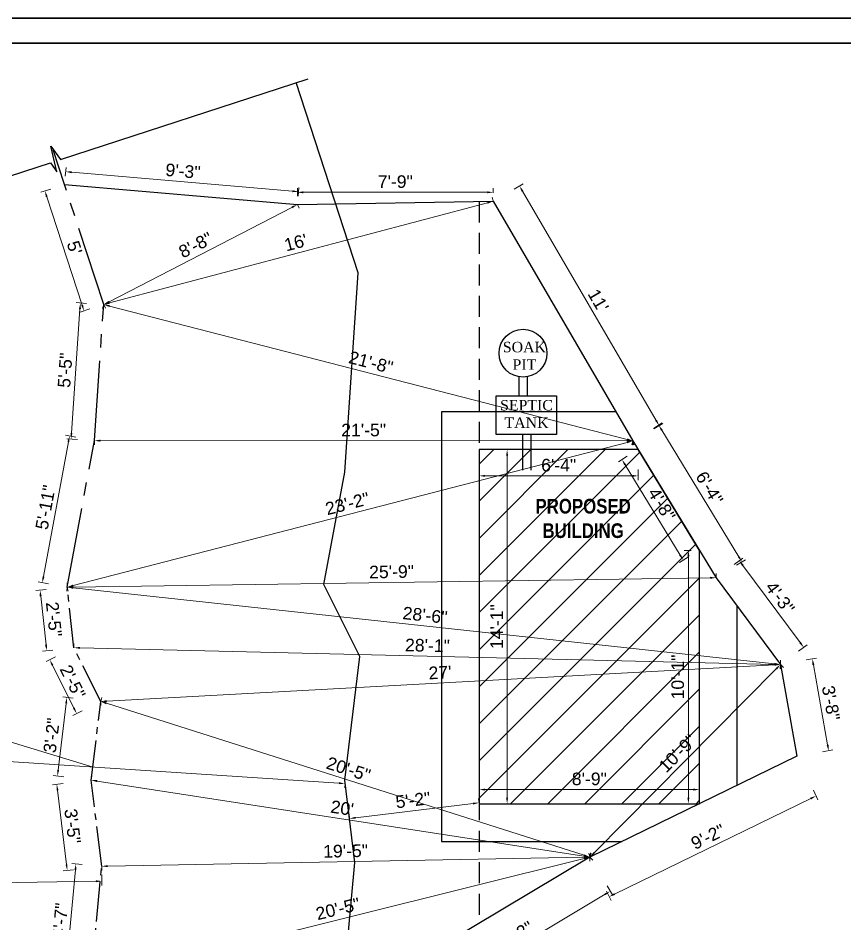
# Model space of a CAD drawing. Header units: inches. Extents: x 367408 to 422529, y -59171 to -41521.
# Drawn here: x 380750.7 to 381144.5, y -56221 to -55789.3 of the extents above; entities that cross this region are included whole.
import ezdxf

# ---------------------------------------------------------------- set-up
doc = ezdxf.new("R2010")
doc.units = ezdxf.units.IN
doc.header["$LTSCALE"] = 2
doc.header["$MEASUREMENT"] = 0
doc.header["$PDMODE"] = 34
doc.linetypes.add('CENTER2', pattern=[28.575, 19.05, -3.175, 3.175, -3.175])
doc.linetypes.add('HIDDEN', pattern=[0.375, 0.25, -0.125])
doc.layers.get('0').update_dxf_attribs({"linetype": 'CONTINUOUS'})
doc.layers.get('DEFPOINTS').update_dxf_attribs({"color": 141, "linetype": 'CONTINUOUS'})
for name, color, linetype, lineweight in [('door', 20, 'CONTINUOUS', 35), ('steps', 253, 'CONTINUOUS', 20), ('WALL - A', 1, 'CONTINUOUS', 40)]:
    doc.layers.add(name, color=color, linetype=linetype, lineweight=lineweight)
doc.layers.add('Normal Wall', color=7, linetype='CONTINUOUS', lineweight=35, true_color=0xffaf89)
doc.styles.add('Lettring Text', font='arial.ttf')
doc.styles.get("Standard").update_dxf_attribs({"font": 'ARIALN.TTF'})
doc.dimstyles.new('Copy of Standard', dxfattribs={"dimtxt": 6, "dimasz": 2.875, "dimexe": 2, "dimexo": 4, "dimgap": 2, "dimtad": 1, "dimdec": 0, "dimrnd": 1, "dimzin": 0, "dimdsep": 46, "dimlunit": 4, "dimtxsty": 'Lettring Text', "dimcen": 0.1, "dimclrd": 7, "dimclre": 7, "dimclrt": 7, "dimazin": 0, "dimtfac": 0.645, "dimtdec": 0, "dimtmove": 1, "dimatfit": 0, "dimfxl": 3, "dimfxlon": 1, "dimtfillclr": 256, "dimtolj": 1, "dimtzin": 0, "dimlwd": -1, "dimlwe": -1, "dimarcsym": 2})

# ---------------------------------------------------------------- blocks, each defined once
blk = doc.blocks.new('*D774')
at = {"layer": 'DEFPOINTS', "color": 0, "ltscale": 0.5, "transparency": 16777216}
for p in [(380772.8, -55868.62), (380884.22, -55872.03), (380883.69, -55878.16)]:
    blk.add_point(p, dxfattribs=at)
at = {"layer": 'steps', "color": 7, "ltscale": 0.5, "transparency": 16777216}
for p, q in [((380773.14, -55864.63), (380773.5, -55860.5)), ((380776.19, -55862.74), (380881.36, -55871.79)), ((380884.04, -55874.17), (380884.39, -55870.04))]:
    blk.add_line(p, q, dxfattribs=at)
for points in [[(380776.23, -55862.26), (380776.15, -55863.22), (380773.33, -55862.49)], [(380881.4, -55871.31), (380881.32, -55872.26), (380884.22, -55872.03)]]:
    blk.add_solid(points, dxfattribs=at)
at = {"layer": 'steps', "color": 7, "ltscale": 0.5, "transparency": 16777216, "insert": (380829.21, -55862.22), "char_height": 6, "attachment_point": 5, "rotation": 355.0837, "style": 'Lettring Text'}
blk.add_mtext('\\A1;9\'-3"', dxfattribs=at)
blk = doc.blocks.new('*D775')
at = {"layer": 'DEFPOINTS', "color": 0, "ltscale": 0.5, "transparency": 16777216}
for p in [(380977.01, -55872.31), (380883.69, -55878.16), (380977.01, -55876.55)]:
    blk.add_point(p, dxfattribs=at)
at = {"layer": 'steps', "color": 7, "ltscale": 0.5, "transparency": 16777216}
for p, q in [((380883.69, -55874.16), (380883.69, -55870.31)), ((380886.57, -55872.31), (380974.13, -55872.31)), ((380977.01, -55872.55), (380977.01, -55870.31))]:
    blk.add_line(p, q, dxfattribs=at)
for points in [[(380886.57, -55871.83), (380886.57, -55872.79), (380883.69, -55872.31)], [(380974.13, -55871.83), (380974.13, -55872.79), (380977.01, -55872.31)]]:
    blk.add_solid(points, dxfattribs=at)
at = {"layer": 'steps', "color": 7, "ltscale": 0.5, "transparency": 16777216, "insert": (380930.35, -55867.25), "char_height": 6, "attachment_point": 5, "style": 'Lettring Text'}
blk.add_mtext('\\A1;7\'-9"', dxfattribs=at)
blk = doc.blocks.new('*D776')
at = {"layer": 'DEFPOINTS', "color": 0, "ltscale": 0.5, "transparency": 16777216}
for p in [(380977.01, -55876.55), (381056.04, -55983.5), (381043.54, -55990.78)]:
    blk.add_point(p, dxfattribs=at)
at = {"layer": 'steps', "color": 7, "ltscale": 0.5, "transparency": 16777216}
for p, q in [((380986.91, -55870.78), (380991.23, -55868.26)), ((380990.95, -55871.75), (381054.59, -55981.01)), ((381053.45, -55985.01), (381057.77, -55982.49))]:
    blk.add_line(p, q, dxfattribs=at)
for points in [[(380991.37, -55871.51), (380990.54, -55871.99), (380989.51, -55869.27)], [(381055.01, -55980.77), (381054.18, -55981.25), (381056.04, -55983.5)]]:
    blk.add_solid(points, dxfattribs=at)
at = {"layer": 'steps', "color": 7, "ltscale": 0.5, "transparency": 16777216, "insert": (381027.1, -55923.86), "char_height": 6, "attachment_point": 5, "rotation": 300.2191, "style": 'Lettring Text'}
blk.add_mtext("\\A1;11'", dxfattribs=at)
blk = doc.blocks.new('*D777')
at = {"layer": 'DEFPOINTS', "color": 0, "ltscale": 0.5, "transparency": 16777216}
for p in [(381043.54, -55990.78), (381095.54, -56048.54), (381083.23, -56056.03)]:
    blk.add_point(p, dxfattribs=at)
at = {"layer": 'steps', "color": 7, "ltscale": 0.5, "transparency": 16777216}
for p, q in [((381053.29, -55984.85), (381057.56, -55982.25)), ((381057.35, -55985.75), (381094.05, -56046.08)), ((381092.98, -56050.1), (381097.25, -56047.5))]:
    blk.add_line(p, q, dxfattribs=at)
for points in [[(381057.75, -55985.5), (381056.94, -55986), (381055.85, -55983.29)], [(381094.45, -56045.84), (381093.64, -56046.33), (381095.54, -56048.54)]]:
    blk.add_solid(points, dxfattribs=at)
at = {"layer": 'steps', "color": 7, "ltscale": 0.5, "transparency": 16777216, "insert": (381080.02, -56013.28), "char_height": 6, "attachment_point": 5, "rotation": 301.3094, "style": 'Lettring Text'}
blk.add_mtext('\\A1;6\'-4"', dxfattribs=at)
blk = doc.blocks.new('*D778')
at = {"layer": 'DEFPOINTS', "color": 0, "ltscale": 0.5, "transparency": 16777216}
for p in [(381083.23, -56056.03), (381124.91, -56089.24), (381113.89, -56097.4)]:
    blk.add_point(p, dxfattribs=at)
at = {"layer": 'steps', "color": 7, "ltscale": 0.5, "transparency": 16777216}
for p, q in [((381091.83, -56049.65), (381095.85, -56046.67)), ((381095.96, -56050.18), (381123.19, -56086.93)), ((381122.5, -56091.02), (381126.51, -56088.04))]:
    blk.add_line(p, q, dxfattribs=at)
for points in [[(381096.34, -56049.89), (381095.57, -56050.46), (381094.24, -56047.87)], [(381123.58, -56086.64), (381122.81, -56087.21), (381124.91, -56089.24)]]:
    blk.add_solid(points, dxfattribs=at)
at = {"layer": 'steps', "color": 7, "ltscale": 0.5, "transparency": 16777216, "insert": (381113.64, -56065.53), "char_height": 6, "attachment_point": 5, "rotation": 306.5444, "style": 'Lettring Text'}
blk.add_mtext('\\A1;4\'-3"', dxfattribs=at)
blk = doc.blocks.new('*D779')
at = {"layer": 'DEFPOINTS', "color": 0, "ltscale": 0.5, "transparency": 16777216}
for p in [(381113.89, -56097.4), (381121.62, -56141.14), (381136.77, -56138.47)]:
    blk.add_point(p, dxfattribs=at)
at = {"layer": 'steps', "color": 7, "ltscale": 0.5, "transparency": 16777216}
for p, q in [((381126.1, -56095.24), (381131.02, -56094.37)), ((381129.55, -56097.55), (381136.27, -56135.64)), ((381133.82, -56138.99), (381138.74, -56138.12))]:
    blk.add_line(p, q, dxfattribs=at)
for points in [[(381130.02, -56097.47), (381129.08, -56097.64), (381129.05, -56094.72)], [(381136.74, -56135.55), (381135.8, -56135.72), (381136.77, -56138.47)]]:
    blk.add_solid(points, dxfattribs=at)
at = {"layer": 'steps', "color": 7, "ltscale": 0.5, "transparency": 16777216, "insert": (381137.9, -56115.71), "char_height": 6, "attachment_point": 5, "rotation": 280.0124, "style": 'Lettring Text'}
blk.add_mtext('\\A1;3\'-8"', dxfattribs=at)
blk = doc.blocks.new('*D780')
at = {"layer": 'DEFPOINTS', "color": 0, "ltscale": 0.5, "transparency": 16777216}
for p in [(381121.62, -56141.14), (381023.05, -56189.2), (381032.26, -56208.09)]:
    blk.add_point(p, dxfattribs=at)
at = {"layer": 'steps', "color": 7, "ltscale": 0.5, "transparency": 16777216}
for p, q in [((381129.51, -56157.34), (381131.7, -56161.83)), ((381128.24, -56161.29), (381034.85, -56206.83)), ((381030.95, -56205.39), (381033.14, -56209.89))]:
    blk.add_line(p, q, dxfattribs=at)
for points in [[(381128.03, -56160.86), (381128.45, -56161.72), (381130.83, -56160.03)], [(381034.64, -56206.4), (381035.06, -56207.26), (381032.26, -56208.09)]]:
    blk.add_solid(points, dxfattribs=at)
at = {"layer": 'steps', "color": 7, "ltscale": 0.5, "transparency": 16777216, "insert": (381079.33, -56179.51), "char_height": 6, "attachment_point": 5, "rotation": 25.9919, "style": 'Lettring Text'}
blk.add_mtext('\\A1;9\'-2"', dxfattribs=at)
blk = doc.blocks.new('*D781')
at = {"layer": 'DEFPOINTS', "color": 0, "ltscale": 0.5, "transparency": 16777216}
for p in [(381023.05, -56189.2), (380939.08, -56239.38), (380948.79, -56255.64)]:
    blk.add_point(p, dxfattribs=at)
at = {"layer": 'steps', "color": 7, "ltscale": 0.5, "transparency": 16777216}
for p, q in [((381030.3, -56206.93), (380951.26, -56254.17)), ((381031.23, -56202.88), (381033.8, -56207.18)), ((380947.26, -56253.07), (380949.82, -56257.36))]:
    blk.add_line(p, q, dxfattribs=at)
for points in [[(381030.06, -56206.52), (381030.55, -56207.34), (381032.77, -56205.46)], [(380951.02, -56253.75), (380951.51, -56254.58), (380948.79, -56255.64)]]:
    blk.add_solid(points, dxfattribs=at)
at = {"layer": 'steps', "color": 7, "ltscale": 0.5, "transparency": 16777216, "insert": (380988.19, -56226.2), "char_height": 6, "attachment_point": 5, "rotation": 30.8617, "style": 'Lettring Text'}
blk.add_mtext('\\A1;8\'-2"', dxfattribs=at)
blk = doc.blocks.new('*D784')
at = {"layer": 'DEFPOINTS', "color": 0, "ltscale": 0.5, "transparency": 16777216}
for p in [(380778.21, -56192.43), (380790.48, -56193.57), (380785.41, -56248.37)]:
    blk.add_point(p, dxfattribs=at)
at = {"layer": 'steps', "color": 7, "ltscale": 0.5, "transparency": 16777216}
for p, q in [((380781.2, -56192.71), (380776.22, -56192.25)), ((380773.41, -56244.37), (380777.94, -56195.3)), ((380776.13, -56247.51), (380771.15, -56247.05))]:
    blk.add_line(p, q, dxfattribs=at)
for points in [[(380777.47, -56195.25), (380778.42, -56195.34), (380778.21, -56192.43)], [(380772.93, -56244.32), (380773.88, -56244.41), (380773.14, -56247.23)]]:
    blk.add_solid(points, dxfattribs=at)
at = {"layer": 'steps', "color": 7, "ltscale": 0.5, "transparency": 16777216, "insert": (380770.7, -56219.37), "char_height": 6, "attachment_point": 5, "rotation": 84.718, "style": 'Lettring Text'}
blk.add_mtext('\\A1;4\'-7"', dxfattribs=at)
blk = doc.blocks.new('*D785')
at = {"layer": 'DEFPOINTS', "color": 0, "ltscale": 0.5, "transparency": 16777216}
for p in [(380769.08, -56154.5), (380785.49, -56152.51), (380790.48, -56193.57)]:
    blk.add_point(p, dxfattribs=at)
at = {"layer": 'steps', "color": 7, "ltscale": 0.5, "transparency": 16777216}
for p, q in [((380772.06, -56154.14), (380767.09, -56154.74)), ((380773.72, -56192.71), (380769.42, -56157.36)), ((380777.04, -56195.2), (380772.08, -56195.8))]:
    blk.add_line(p, q, dxfattribs=at)
for points in [[(380769.9, -56157.3), (380768.95, -56157.41), (380769.08, -56154.5)], [(380774.19, -56192.65), (380773.24, -56192.76), (380774.07, -56195.56)]]:
    blk.add_solid(points, dxfattribs=at)
at = {"layer": 'steps', "color": 7, "ltscale": 0.5, "transparency": 16777216, "insert": (380776.6, -56174.42), "char_height": 6, "attachment_point": 5, "rotation": 276.9254, "style": 'Lettring Text'}
blk.add_mtext('\\A1;3\'-5"', dxfattribs=at)
blk = doc.blocks.new('*D786')
at = {"layer": 'DEFPOINTS', "color": 0, "ltscale": 0.5, "transparency": 16777216}
for p in [(380773.92, -56113.07), (380790.02, -56115.01), (380785.49, -56152.51)]:
    blk.add_point(p, dxfattribs=at)
at = {"layer": 'steps', "color": 7, "ltscale": 0.5, "transparency": 16777216}
for p, q in [((380769.74, -56147.71), (380773.58, -56115.92)), ((380776.9, -56113.43), (380771.94, -56112.83)), ((380772.37, -56150.92), (380767.41, -56150.33))]:
    blk.add_line(p, q, dxfattribs=at)
for points in [[(380773.1, -56115.87), (380774.05, -56115.98), (380773.92, -56113.07)], [(380769.26, -56147.65), (380770.22, -56147.77), (380769.4, -56150.57)]]:
    blk.add_solid(points, dxfattribs=at)
at = {"layer": 'steps', "color": 7, "ltscale": 0.5, "transparency": 16777216, "insert": (380766.63, -56131.21), "char_height": 6, "attachment_point": 5, "rotation": 83.1175, "style": 'Lettring Text'}
blk.add_mtext('\\A1;3\'-2"', dxfattribs=at)
blk = doc.blocks.new('*D787')
at = {"layer": 'DEFPOINTS', "color": 0, "ltscale": 0.5, "transparency": 16777216}
for p in [(380777.23, -56089.4), (380765.74, -56095.14), (380790.02, -56115.01)]:
    blk.add_point(p, dxfattribs=at)
at = {"layer": 'steps', "color": 7, "ltscale": 0.5, "transparency": 16777216}
for p, q in [((380768.42, -56093.8), (380763.95, -56096.03)), ((380777.24, -56118.18), (380767.02, -56097.71)), ((380781.21, -56119.41), (380776.73, -56121.64))]:
    blk.add_line(p, q, dxfattribs=at)
for points in [[(380767.45, -56097.5), (380766.59, -56097.93), (380765.74, -56095.14)], [(380777.67, -56117.96), (380776.81, -56118.39), (380778.52, -56120.75)]]:
    blk.add_solid(points, dxfattribs=at)
at = {"layer": 'steps', "color": 7, "ltscale": 0.5, "transparency": 16777216, "insert": (380776.66, -56105.68), "char_height": 6, "attachment_point": 5, "rotation": 296.5303, "style": 'Lettring Text'}
blk.add_mtext('\\A1;2\'-5"', dxfattribs=at)
blk = doc.blocks.new('*D788')
at = {"layer": 'DEFPOINTS', "color": 0, "ltscale": 0.5, "transparency": 16777216}
for p in [(380761.1, -56061.94), (380774.07, -56060.52), (380777.23, -56089.4)]:
    blk.add_point(p, dxfattribs=at)
at = {"layer": 'steps', "color": 7, "ltscale": 0.5, "transparency": 16777216}
for p, q in [((380764.08, -56061.61), (380759.11, -56062.15)), ((380763.95, -56087.97), (380761.42, -56064.79)), ((380767.25, -56090.5), (380762.28, -56091.04))]:
    blk.add_line(p, q, dxfattribs=at)
for points in [[(380761.89, -56064.74), (380760.94, -56064.85), (380761.1, -56061.94)], [(380764.43, -56087.91), (380763.48, -56088.02), (380764.27, -56090.82)]]:
    blk.add_solid(points, dxfattribs=at)
at = {"layer": 'steps', "color": 7, "ltscale": 0.5, "transparency": 16777216, "insert": (380767.72, -56075.83), "char_height": 6, "attachment_point": 5, "rotation": 276.2496, "style": 'Lettring Text'}
blk.add_mtext('\\A1;2\'-5"', dxfattribs=at)
blk = doc.blocks.new('*D789')
at = {"layer": 'DEFPOINTS', "color": 0, "ltscale": 0.5, "transparency": 16777216}
for p in [(380775.16, -55988.49), (380786.99, -55990.68), (380774.07, -56060.52)]:
    blk.add_point(p, dxfattribs=at)
at = {"layer": 'steps', "color": 7, "ltscale": 0.5, "transparency": 16777216}
for p, q in [((380778.11, -55989.04), (380773.2, -55988.13)), ((380762.76, -56055.5), (380774.64, -55991.32)), ((380765.18, -56058.87), (380760.27, -56057.96))]:
    blk.add_line(p, q, dxfattribs=at)
for points in [[(380774.17, -55991.23), (380775.11, -55991.41), (380775.16, -55988.49)], [(380762.29, -56055.41), (380763.23, -56055.59), (380762.24, -56058.33)]]:
    blk.add_solid(points, dxfattribs=at)
at = {"layer": 'steps', "color": 7, "ltscale": 0.5, "transparency": 16777216, "insert": (380763.72, -56022.49), "char_height": 6, "attachment_point": 5, "rotation": 79.5114, "style": 'Lettring Text'}
blk.add_mtext('\\A1;5\'-11"', dxfattribs=at)
blk = doc.blocks.new('*D790')
at = {"layer": 'DEFPOINTS', "color": 0, "ltscale": 0.5, "transparency": 16777216}
for p in [(380780.32, -55925.03), (380791.43, -55925.79), (380786.99, -55990.68)]:
    blk.add_point(p, dxfattribs=at)
at = {"layer": 'steps', "color": 7, "ltscale": 0.5, "transparency": 16777216}
for p, q in [((380783.31, -55925.24), (380778.32, -55924.89)), ((380776.08, -55987.06), (380780.12, -55927.9)), ((380778.88, -55990.13), (380773.89, -55989.79))]:
    blk.add_line(p, q, dxfattribs=at)
for points in [[(380779.65, -55927.87), (380780.6, -55927.93), (380780.32, -55925.03)], [(380775.61, -55987.03), (380776.56, -55987.09), (380775.89, -55989.93)]]:
    blk.add_solid(points, dxfattribs=at)
at = {"layer": 'steps', "color": 7, "ltscale": 0.5, "transparency": 16777216, "insert": (380773.06, -55957.13), "char_height": 6, "attachment_point": 5, "rotation": 86.0932, "style": 'Lettring Text'}
blk.add_mtext('\\A1;5\'-5"', dxfattribs=at)
blk = doc.blocks.new('*D791')
at = {"layer": 'DEFPOINTS', "color": 0, "ltscale": 0.5, "transparency": 16777216}
for p in [(380772.8, -55868.62), (380763.43, -55871.67), (380791.43, -55925.79)]:
    blk.add_point(p, dxfattribs=at)
at = {"layer": 'steps', "color": 7, "ltscale": 0.5, "transparency": 16777216}
for p, q in [((380766.28, -55870.74), (380761.52, -55872.29)), ((380781.16, -55926.11), (380764.32, -55874.41)), ((380784.9, -55927.91), (380780.15, -55929.46))]:
    blk.add_line(p, q, dxfattribs=at)
for points in [[(380764.77, -55874.26), (380763.86, -55874.55), (380763.43, -55871.67)], [(380781.62, -55925.96), (380780.71, -55926.26), (380782.05, -55928.84)]]:
    blk.add_solid(points, dxfattribs=at)
at = {"layer": 'steps', "color": 7, "ltscale": 0.5, "transparency": 16777216, "insert": (380777.54, -55898.69), "char_height": 6, "attachment_point": 5, "rotation": 288.0451, "style": 'Lettring Text'}
blk.add_mtext("\\A1;5'", dxfattribs=at)
blk = doc.blocks.new('*D792')
at = {"layer": 'DEFPOINTS', "color": 0, "ltscale": 0.5, "transparency": 16777216}
for p in [(380883.69, -55878.16), (380883.69, -55878.16), (380791.43, -55925.79)]:
    blk.add_point(p, dxfattribs=at)
at = {"layer": 'steps', "color": 7, "ltscale": 0.5, "transparency": 16777216}
for p, q in [((380883.69, -55878.16), (380884.61, -55879.93)), ((380793.98, -55924.47), (380881.14, -55879.48)), ((380791.43, -55925.79), (380792.34, -55927.57))]:
    blk.add_line(p, q, dxfattribs=at)
for points in [[(380880.92, -55879.05), (380881.36, -55879.9), (380883.69, -55878.16)], [(380793.76, -55924.04), (380794.2, -55924.9), (380791.43, -55925.79)]]:
    blk.add_solid(points, dxfattribs=at)
at = {"layer": 'steps', "color": 7, "ltscale": 0.5, "transparency": 16777216, "insert": (380835.24, -55897.47), "char_height": 6, "attachment_point": 5, "rotation": 27.3046, "style": 'Lettring Text'}
blk.add_mtext('\\A1;8\'-8"', dxfattribs=at)
blk = doc.blocks.new('*D793')
at = {"layer": 'DEFPOINTS', "color": 0, "ltscale": 0.5, "transparency": 16777216}
for p in [(380977.01, -55876.55), (380977.01, -55876.55), (380791.43, -55925.79)]:
    blk.add_point(p, dxfattribs=at)
at = {"layer": 'steps', "color": 7, "ltscale": 0.5, "transparency": 16777216}
for p, q in [((380794.21, -55925.05), (380974.23, -55877.29)), ((380977.01, -55876.55), (380976.5, -55874.62)), ((380791.43, -55925.79), (380790.91, -55923.86))]:
    blk.add_line(p, q, dxfattribs=at)
for points in [[(380974.11, -55876.82), (380974.35, -55877.75), (380977.01, -55876.55)], [(380794.08, -55924.59), (380794.33, -55925.52), (380791.43, -55925.79)]]:
    blk.add_solid(points, dxfattribs=at)
at = {"layer": 'steps', "color": 7, "ltscale": 0.5, "transparency": 16777216, "insert": (380882.92, -55896.27), "char_height": 6, "attachment_point": 5, "rotation": 14.86, "style": 'Lettring Text'}
blk.add_mtext("\\A1;16'", dxfattribs=at)
blk = doc.blocks.new('*D794')
at = {"layer": 'DEFPOINTS', "color": 0, "ltscale": 0.5, "transparency": 16777216}
for p in [(380791.43, -55925.79), (381043.54, -55990.78), (381043.54, -55990.78)]:
    blk.add_point(p, dxfattribs=at)
at = {"layer": 'steps', "color": 7, "ltscale": 0.5, "transparency": 16777216}
for p, q in [((380791.43, -55925.79), (380790.93, -55927.73)), ((380794.21, -55926.51), (381040.76, -55990.06)), ((381043.54, -55990.78), (381043.04, -55992.71))]:
    blk.add_line(p, q, dxfattribs=at)
for points in [[(380794.33, -55926.04), (380794.09, -55926.97), (380791.43, -55925.79)], [(381040.88, -55989.59), (381040.64, -55990.52), (381043.54, -55990.78)]]:
    blk.add_solid(points, dxfattribs=at)
at = {"layer": 'steps', "color": 7, "ltscale": 0.5, "transparency": 16777216, "insert": (380918.75, -55953.38), "char_height": 6, "attachment_point": 5, "rotation": 345.5457, "style": 'Lettring Text'}
blk.add_mtext('\\A1;21\'-8"', dxfattribs=at)
blk = doc.blocks.new('*D795')
at = {"layer": 'DEFPOINTS', "color": 0, "ltscale": 0.5, "transparency": 16777216}
for p in [(380786.99, -55990.68), (380786.99, -55990.68), (381043.54, -55990.78)]:
    blk.add_point(p, dxfattribs=at)
at = {"layer": 'steps', "color": 7, "ltscale": 0.5, "transparency": 16777216}
for p, q in [((380786.99, -55990.68), (380786.99, -55992.68)), ((381040.67, -55990.78), (380789.87, -55990.69)), ((381043.54, -55990.78), (381043.54, -55992.78))]:
    blk.add_line(p, q, dxfattribs=at)
for points in [[(380789.87, -55990.21), (380789.87, -55991.17), (380786.99, -55990.68)], [(381040.67, -55990.3), (381040.67, -55991.25), (381043.54, -55990.78)]]:
    blk.add_solid(points, dxfattribs=at)
at = {"layer": 'steps', "color": 7, "ltscale": 0.5, "transparency": 16777216, "insert": (380915.27, -55985.67), "char_height": 6, "attachment_point": 5, "rotation": 359.9795, "style": 'Lettring Text'}
blk.add_mtext('\\A1;21\'-5"', dxfattribs=at)
blk = doc.blocks.new('*D796')
at = {"layer": 'DEFPOINTS', "color": 0, "ltscale": 0.5, "transparency": 16777216}
for p in [(381043.54, -55990.78), (381043.54, -55990.78), (380774.07, -56060.52)]:
    blk.add_point(p, dxfattribs=at)
at = {"layer": 'steps', "color": 7, "ltscale": 0.5, "transparency": 16777216}
for p, q in [((381043.54, -55990.78), (381044.04, -55992.71)), ((380776.85, -56059.8), (381040.76, -55991.5)), ((380774.07, -56060.52), (380774.57, -56062.45))]:
    blk.add_line(p, q, dxfattribs=at)
for points in [[(381040.64, -55991.03), (381040.88, -55991.96), (381043.54, -55990.78)], [(380776.73, -56059.33), (380776.97, -56060.26), (380774.07, -56060.52)]]:
    blk.add_solid(points, dxfattribs=at)
at = {"layer": 'steps', "color": 7, "ltscale": 0.5, "transparency": 16777216, "insert": (380907.54, -56020.74), "char_height": 6, "attachment_point": 5, "rotation": 14.5097, "style": 'Lettring Text'}
blk.add_mtext('\\A1;23\'-2"', dxfattribs=at)
blk = doc.blocks.new('*D797')
at = {"layer": 'DEFPOINTS', "color": 0, "ltscale": 0.5, "transparency": 16777216}
for p in [(381083.23, -56056.03), (380774.07, -56060.52), (380774.07, -56060.52)]:
    blk.add_point(p, dxfattribs=at)
at = {"layer": 'steps', "color": 7, "ltscale": 0.5, "transparency": 16777216}
for p, q in [((381083.23, -56056.03), (381083.2, -56054.03)), ((380774.07, -56060.52), (380774.04, -56058.52)), ((381080.36, -56056.07), (380776.94, -56060.47))]:
    blk.add_line(p, q, dxfattribs=at)
for points in [[(381080.35, -56055.59), (381080.36, -56056.55), (381083.23, -56056.03)], [(380776.93, -56060), (380776.95, -56060.95), (380774.07, -56060.52)]]:
    blk.add_solid(points, dxfattribs=at)
at = {"layer": 'steps', "color": 7, "ltscale": 0.5, "transparency": 16777216, "insert": (380928.58, -56053.21), "char_height": 6, "attachment_point": 5, "rotation": 0.8318, "style": 'Lettring Text'}
blk.add_mtext('\\A1;25\'-9"', dxfattribs=at)
blk = doc.blocks.new('*D798')
at = {"layer": 'DEFPOINTS', "color": 0, "ltscale": 0.5, "transparency": 16777216}
for p in [(380774.07, -56060.52), (380774.07, -56060.52), (381113.89, -56097.4)]:
    blk.add_point(p, dxfattribs=at)
at = {"layer": 'steps', "color": 7, "ltscale": 0.5, "transparency": 16777216}
for p, q in [((380774.07, -56060.52), (380773.85, -56062.5)), ((381111.03, -56097.09), (380776.92, -56060.83)), ((381113.89, -56097.4), (381113.68, -56099.39))]:
    blk.add_line(p, q, dxfattribs=at)
for points in [[(380776.98, -56060.35), (380776.87, -56061.3), (380774.07, -56060.52)], [(381111.09, -56096.61), (381110.98, -56097.56), (381113.89, -56097.4)]]:
    blk.add_solid(points, dxfattribs=at)
at = {"layer": 'steps', "color": 7, "ltscale": 0.5, "transparency": 16777216, "insert": (380944.53, -56073.92), "char_height": 6, "attachment_point": 5, "rotation": 353.8059, "style": 'Lettring Text'}
blk.add_mtext('\\A1;28\'-6"', dxfattribs=at)
blk = doc.blocks.new('*D799')
at = {"layer": 'DEFPOINTS', "color": 0, "ltscale": 0.5, "transparency": 16777216}
for p in [(380777.23, -56089.4), (381113.89, -56097.4), (381113.89, -56097.4)]:
    blk.add_point(p, dxfattribs=at)
at = {"layer": 'steps', "color": 7, "ltscale": 0.5, "transparency": 16777216}
for p, q in [((380777.23, -56089.4), (380777.28, -56087.4)), ((380780.1, -56089.47), (381111.02, -56097.33)), ((381113.89, -56097.4), (381113.94, -56095.4))]:
    blk.add_line(p, q, dxfattribs=at)
for points in [[(380780.12, -56088.99), (380780.09, -56089.95), (380777.23, -56089.4)], [(381111.03, -56096.85), (381111.01, -56097.81), (381113.89, -56097.4)]]:
    blk.add_solid(points, dxfattribs=at)
at = {"layer": 'steps', "color": 7, "ltscale": 0.5, "transparency": 16777216, "insert": (380945.68, -56088.34), "char_height": 6, "attachment_point": 5, "rotation": 358.6399, "style": 'Lettring Text'}
blk.add_mtext('\\A1;28\'-1"', dxfattribs=at)
blk = doc.blocks.new('*D800')
at = {"layer": 'DEFPOINTS', "color": 0, "ltscale": 0.5, "transparency": 16777216}
for p in [(381113.89, -56097.4), (380790.02, -56115.01), (380790.02, -56115.01)]:
    blk.add_point(p, dxfattribs=at)
at = {"layer": 'steps', "color": 7, "ltscale": 0.5, "transparency": 16777216}
for p, q in [((381111.02, -56097.55), (380792.89, -56114.86)), ((381113.89, -56097.4), (381114, -56099.39)), ((380790.02, -56115.01), (380790.12, -56117.01))]:
    blk.add_line(p, q, dxfattribs=at)
for points in [[(381111, -56097.08), (381111.05, -56098.03), (381113.89, -56097.4)], [(380792.86, -56114.38), (380792.91, -56115.33), (380790.02, -56115.01)]]:
    blk.add_solid(points, dxfattribs=at)
at = {"layer": 'steps', "color": 7, "ltscale": 0.5, "transparency": 16777216, "insert": (380951.68, -56101.2), "char_height": 6, "attachment_point": 5, "rotation": 3.1131, "style": 'Lettring Text'}
blk.add_mtext("\\A1;27'", dxfattribs=at)
blk = doc.blocks.new('*D801')
at = {"layer": 'DEFPOINTS', "color": 0, "ltscale": 0.5, "transparency": 16777216}
for p in [(380790.02, -56115.01), (380790.02, -56115.01), (381023.05, -56189.2)]:
    blk.add_point(p, dxfattribs=at)
at = {"layer": 'steps', "color": 7, "ltscale": 0.5, "transparency": 16777216}
for p, q in [((380790.02, -56115.01), (380790.62, -56113.11)), ((381020.31, -56188.33), (380792.75, -56115.88)), ((381023.05, -56189.2), (381023.66, -56187.29))]:
    blk.add_line(p, q, dxfattribs=at)
for points in [[(380792.9, -56115.43), (380792.61, -56116.34), (380790.02, -56115.01)], [(381020.46, -56187.87), (381020.17, -56188.78), (381023.05, -56189.2)]]:
    blk.add_solid(points, dxfattribs=at)
at = {"layer": 'steps', "color": 7, "ltscale": 0.5, "transparency": 16777216, "insert": (380908.07, -56147.28), "char_height": 6, "attachment_point": 5, "rotation": 342.3416, "style": 'Lettring Text'}
blk.add_mtext('\\A1;20\'-5"', dxfattribs=at)
blk = doc.blocks.new('*D802')
at = {"layer": 'DEFPOINTS', "color": 0, "ltscale": 0.5, "transparency": 16777216}
for p in [(380785.49, -56152.51), (381023.05, -56189.2), (381023.05, -56189.2)]:
    blk.add_point(p, dxfattribs=at)
at = {"layer": 'steps', "color": 7, "ltscale": 0.5, "transparency": 16777216}
for p, q in [((380785.49, -56152.51), (380785.79, -56150.53)), ((380788.33, -56152.95), (381020.21, -56188.76)), ((381023.05, -56189.2), (381023.36, -56187.22))]:
    blk.add_line(p, q, dxfattribs=at)
for points in [[(380788.4, -56152.47), (380788.26, -56153.42), (380785.49, -56152.51)], [(381020.29, -56188.29), (381020.14, -56189.23), (381023.05, -56189.2)]]:
    blk.add_solid(points, dxfattribs=at)
at = {"layer": 'steps', "color": 7, "ltscale": 0.5, "transparency": 16777216, "insert": (380905.04, -56165.85), "char_height": 6, "attachment_point": 5, "rotation": 351.2203, "style": 'Lettring Text'}
blk.add_mtext("\\A1;20'", dxfattribs=at)
blk = doc.blocks.new('*D803')
at = {"layer": 'DEFPOINTS', "color": 0, "ltscale": 0.5, "transparency": 16777216}
for p in [(381023.05, -56189.2), (380790.48, -56193.57), (380790.48, -56193.57)]:
    blk.add_point(p, dxfattribs=at)
at = {"layer": 'steps', "color": 7, "ltscale": 0.5, "transparency": 16777216}
for p, q in [((381020.18, -56189.25), (380793.35, -56193.51)), ((381023.05, -56189.2), (381023.09, -56191.2)), ((380790.48, -56193.57), (380790.51, -56195.57))]:
    blk.add_line(p, q, dxfattribs=at)
for points in [[(381020.17, -56188.77), (381020.19, -56189.73), (381023.05, -56189.2)], [(380793.34, -56193.03), (380793.36, -56193.99), (380790.48, -56193.57)]]:
    blk.add_solid(points, dxfattribs=at)
at = {"layer": 'steps', "color": 7, "ltscale": 0.5, "transparency": 16777216, "insert": (380906.67, -56186.32), "char_height": 6, "attachment_point": 5, "rotation": 1.076, "style": 'Lettring Text'}
blk.add_mtext('\\A1;19\'-5"', dxfattribs=at)
blk = doc.blocks.new('*D804')
at = {"layer": 'DEFPOINTS', "color": 0, "ltscale": 0.5, "transparency": 16777216}
for p in [(381023.05, -56189.2), (381023.05, -56189.2), (380785.41, -56248.37)]:
    blk.add_point(p, dxfattribs=at)
at = {"layer": 'steps', "color": 7, "ltscale": 0.5, "transparency": 16777216}
for p, q in [((381023.05, -56189.2), (381022.57, -56187.26)), ((380788.2, -56247.67), (381020.26, -56189.89)), ((380785.41, -56248.37), (380784.93, -56246.42))]:
    blk.add_line(p, q, dxfattribs=at)
for points in [[(381020.15, -56189.43), (381020.38, -56190.36), (381023.05, -56189.2)], [(380788.08, -56247.21), (380788.32, -56248.14), (380785.41, -56248.37)]]:
    blk.add_solid(points, dxfattribs=at)
at = {"layer": 'steps', "color": 7, "ltscale": 0.5, "transparency": 16777216, "insert": (380903.01, -56213.87), "char_height": 6, "attachment_point": 5, "rotation": 13.9809, "style": 'Lettring Text'}
blk.add_mtext('\\A1;20\'-5"', dxfattribs=at)
blk = doc.blocks.new('*D809')
at = {"layer": 'DEFPOINTS', "color": 0, "ltscale": 0.5, "transparency": 16777216}
for p in [(381113.89, -56097.4), (381113.89, -56097.4), (381023.05, -56189.2)]:
    blk.add_point(p, dxfattribs=at)
at = {"layer": 'steps', "color": 7, "ltscale": 0.5, "transparency": 16777216}
for p, q in [((381113.89, -56097.4), (381115.31, -56098.8)), ((381025.08, -56187.15), (381111.87, -56099.44)), ((381023.05, -56189.2), (381024.48, -56190.61))]:
    blk.add_line(p, q, dxfattribs=at)
for points in [[(381111.53, -56099.1), (381112.21, -56099.78), (381113.89, -56097.4)], [(381024.74, -56186.82), (381025.42, -56187.49), (381023.05, -56189.2)]]:
    blk.add_solid(points, dxfattribs=at)
at = {"layer": 'steps', "color": 7, "ltscale": 0.5, "transparency": 16777216, "insert": (381064.87, -56139.74), "char_height": 6, "attachment_point": 5, "rotation": 45.3016, "style": 'Lettring Text'}
blk.add_mtext('\\A1;10\'-9"', dxfattribs=at)
blk = doc.blocks.new('*D810')
at = {"layer": 'DEFPOINTS', "color": 0, "ltscale": 0.5, "transparency": 16777216}
for p in [(380970.29, -55994.97), (380970.29, -56163.73), (380983.63, -56163.73)]:
    blk.add_point(p, dxfattribs=at)
at = {"layer": 'steps', "color": 7, "ltscale": 0.5, "transparency": 16777216}
for p, q in [((380980.63, -55994.97), (380985.63, -55994.97)), ((380983.63, -55997.84), (380983.63, -56160.86)), ((380980.63, -56163.73), (380985.63, -56163.73))]:
    blk.add_line(p, q, dxfattribs=at)
for points in [[(380983.15, -55997.84), (380984.11, -55997.84), (380983.63, -55994.97)], [(380983.15, -56160.86), (380984.11, -56160.86), (380983.63, -56163.73)]]:
    blk.add_solid(points, dxfattribs=at)
at = {"layer": 'steps', "color": 7, "ltscale": 0.5, "transparency": 16777216, "insert": (380978.62, -56079.35), "char_height": 6, "attachment_point": 5, "rotation": 90, "style": 'Lettring Text'}
blk.add_mtext('\\A1;14\'-1"', dxfattribs=at)
blk = doc.blocks.new('*D811')
at = {"layer": 'DEFPOINTS', "color": 0, "ltscale": 0.5, "transparency": 16777216}
for p in [(380970.29, -55994.97), (381046.09, -55994.97), (380970.29, -56007.47)]:
    blk.add_point(p, dxfattribs=at)
at = {"layer": 'steps', "color": 7, "ltscale": 0.5, "transparency": 16777216}
for p, q in [((380970.29, -56004.47), (380970.29, -56009.47)), ((381043.22, -56007.47), (380973.16, -56007.47)), ((381046.09, -56004.47), (381046.09, -56009.47))]:
    blk.add_line(p, q, dxfattribs=at)
for points in [[(380973.16, -56006.99), (380973.16, -56007.95), (380970.29, -56007.47)], [(381043.22, -56006.99), (381043.22, -56007.95), (381046.09, -56007.47)]]:
    blk.add_solid(points, dxfattribs=at)
at = {"layer": 'steps', "color": 7, "ltscale": 0.5, "transparency": 16777216, "insert": (381008.19, -56002.41), "char_height": 6, "attachment_point": 5, "style": 'Lettring Text'}
blk.add_mtext('\\A1;6\'-4"', dxfattribs=at)
blk = doc.blocks.new('*D812')
at = {"layer": 'DEFPOINTS', "color": 0, "ltscale": 0.5, "transparency": 16777216}
for p in [(381046.09, -55994.97), (381038.33, -55999.69), (381075.29, -56042.97)]:
    blk.add_point(p, dxfattribs=at)
at = {"layer": 'steps', "color": 7, "ltscale": 0.5, "transparency": 16777216}
for p, q in [((381040.89, -55998.13), (381036.62, -56000.73)), ((381066.03, -56045.23), (381039.83, -56002.14)), ((381070.09, -56046.13), (381065.82, -56048.73))]:
    blk.add_line(p, q, dxfattribs=at)
for points in [[(381040.23, -56001.9), (381039.42, -56002.39), (381038.33, -55999.69)], [(381066.44, -56044.98), (381065.62, -56045.48), (381067.53, -56047.69)]]:
    blk.add_solid(points, dxfattribs=at)
at = {"layer": 'steps', "color": 7, "ltscale": 0.5, "transparency": 16777216, "insert": (381057.25, -56021.06), "char_height": 6, "attachment_point": 5, "rotation": 301.3094, "style": 'Lettring Text'}
blk.add_mtext('\\A1;4\'-8"', dxfattribs=at)
blk = doc.blocks.new('*D813')
at = {"layer": 'DEFPOINTS', "color": 0, "ltscale": 0.5, "transparency": 16777216}
for p in [(381069.99, -56042.97), (381075.29, -56042.97), (381075.29, -56163.73)]:
    blk.add_point(p, dxfattribs=at)
at = {"layer": 'steps', "color": 7, "ltscale": 0.5, "transparency": 16777216}
for p, q in [((381071.29, -56042.97), (381067.99, -56042.97)), ((381069.99, -56160.86), (381069.99, -56045.84)), ((381071.29, -56163.73), (381067.99, -56163.73))]:
    blk.add_line(p, q, dxfattribs=at)
for points in [[(381069.51, -56045.84), (381070.47, -56045.84), (381069.99, -56042.97)], [(381069.51, -56160.86), (381070.47, -56160.86), (381069.99, -56163.73)]]:
    blk.add_solid(points, dxfattribs=at)
at = {"layer": 'steps', "color": 7, "ltscale": 0.5, "transparency": 16777216, "insert": (381064.92, -56103.35), "char_height": 6, "attachment_point": 5, "rotation": 90, "style": 'Lettring Text'}
blk.add_mtext('\\A1;10\'-1"', dxfattribs=at)
blk = doc.blocks.new('*D814')
at = {"layer": 'DEFPOINTS', "color": 0, "ltscale": 0.5, "transparency": 16777216}
for p in [(381075.29, -56157.01), (380970.29, -56163.73), (381075.29, -56163.73)]:
    blk.add_point(p, dxfattribs=at)
at = {"layer": 'steps', "color": 7, "ltscale": 0.5, "transparency": 16777216}
for p, q in [((380970.29, -56159.73), (380970.29, -56155.01)), ((381075.29, -56159.73), (381075.29, -56155.01)), ((380973.16, -56157.01), (381072.41, -56157.01))]:
    blk.add_line(p, q, dxfattribs=at)
for points in [[(380973.16, -56156.53), (380973.16, -56157.49), (380970.29, -56157.01)], [(381072.41, -56156.53), (381072.41, -56157.49), (381075.29, -56157.01)]]:
    blk.add_solid(points, dxfattribs=at)
at = {"layer": 'steps', "color": 7, "ltscale": 0.5, "transparency": 16777216, "insert": (381022.79, -56151.95), "char_height": 6, "attachment_point": 5, "style": 'Lettring Text'}
blk.add_mtext('\\A1;8\'-9"', dxfattribs=at)
blk = doc.blocks.new('*D806')
at = {"layer": 'DEFPOINTS', "color": 0, "ltscale": 0.5, "transparency": 16777216}
for p in [(380970.29, -56163.73), (380908.59, -56170.8), (380908.64, -56171.22)]:
    blk.add_point(p, dxfattribs=at)
at = {"layer": 'steps', "color": 7, "ltscale": 0.5, "transparency": 16777216}
for p, q in [((380967.38, -56163.66), (380911.45, -56170.45)), ((380970.24, -56163.31), (380970, -56161.33)), ((380908.59, -56170.8), (380908.35, -56168.81))]:
    blk.add_line(p, q, dxfattribs=at)
for points in [[(380967.32, -56163.18), (380967.44, -56164.14), (380970.24, -56163.31)], [(380911.39, -56169.98), (380911.5, -56170.93), (380908.59, -56170.8)]]:
    blk.add_solid(points, dxfattribs=at)
at = {"layer": 'steps', "color": 7, "ltscale": 0.5, "transparency": 16777216, "insert": (380938.8, -56162.03), "char_height": 6, "attachment_point": 5, "rotation": 6.9254, "style": 'Lettring Text'}
blk.add_mtext('\\A1;5\'-2"', dxfattribs=at)
blk = doc.blocks.new('*D807')
at = {"layer": 'DEFPOINTS', "color": 0, "ltscale": 0.5, "transparency": 16777216}
for p in [(380666.56, -56136.39), (380906.4, -56154.17), (380906.53, -56152.11)]:
    blk.add_point(p, dxfattribs=at)
at = {"layer": 'steps', "color": 7, "ltscale": 0.5, "transparency": 16777216}
for p, q in [((380745.26, -56133.78), (380636.94, -56126.68)), ((380786.41, -56146.31), (380745.26, -56133.78)), ((380666.43, -56138.46), (380666.3, -56140.45)), ((380669.3, -56138.64), (380903.53, -56153.98)), ((380906.4, -56154.17), (380906.27, -56156.17))]:
    blk.add_line(p, q, dxfattribs=at)
for points in [[(380669.33, -56138.17), (380669.27, -56139.12), (380666.43, -56138.46)], [(380903.56, -56153.51), (380903.5, -56154.46), (380906.4, -56154.17)]]:
    blk.add_solid(points, dxfattribs=at)
at = {"layer": 'steps', "color": 7, "ltscale": 0.5, "transparency": 16777216, "insert": (380691.43, -56125.14), "char_height": 6, "attachment_point": 5, "rotation": 356.2529, "style": 'Lettring Text'}
blk.add_mtext('\\A1;6M WIDE GORETO BAATO', dxfattribs=at)
blk = doc.blocks.new('*D808')
at = {"layer": 'DEFPOINTS', "color": 0, "ltscale": 0.5, "transparency": 16777216}
for p in [(380790.48, -56193.57), (380670, -56195.3), (380670.11, -56202.41)]:
    blk.add_point(p, dxfattribs=at)
at = {"layer": 'steps', "color": 7, "ltscale": 0.5, "transparency": 16777216}
for p, q in [((380790.54, -56197.68), (380790.61, -56202.68)), ((380670.06, -56199.41), (380670.13, -56204.41)), ((380787.7, -56200.72), (380672.98, -56202.37))]:
    blk.add_line(p, q, dxfattribs=at)
for points in [[(380672.97, -56201.89), (380672.99, -56202.85), (380670.11, -56202.41)], [(380787.7, -56200.24), (380787.71, -56201.2), (380790.58, -56200.68)]]:
    blk.add_solid(points, dxfattribs=at)
at = {"layer": 'steps', "color": 7, "ltscale": 0.5, "transparency": 16777216, "insert": (380730.27, -56196.48), "char_height": 6, "attachment_point": 5, "rotation": 0.8231, "style": 'Lettring Text'}
blk.add_mtext("\\A1;10'", dxfattribs=at)

msp = doc.modelspace()

# ---------------------------------------------------------------- hatches: boundary and pattern name
at = {"layer": 'door', "ltscale": 0.5}
h = msp.add_hatch(dxfattribs=at)
h.set_pattern_fill('ANSI31', color=256, scale=100)
h.set_pattern_definition([(45, (-9790.722, 57.83), (-8.83883476, 8.83883476), [])])
h.paths.add_polyline_path([(381075.29, -56042.97), (381046.09, -55994.97), (380970.29, -55994.97), (380970.29, -56163.73), (381075.29, -56163.73)])
h.paths.add_polyline_path([(381060.55, -56152.95), (381077.68, -56135.65), (381068.89, -56126.95), (381051.76, -56144.26)], flags=9)
h.paths.add_polyline_path([(380984.89, -56091.79), (380984.89, -56067.43), (380972.53, -56067.43), (380972.53, -56091.79)], flags=24)
h.paths.add_polyline_path([(380998.38, -56008.63), (381018.07, -56008.63), (381018.07, -55996.27), (380998.38, -55996.27)], flags=24)
h.paths.add_polyline_path([(381046.89, -56016), (381057.13, -56032.83), (381067.69, -56026.4), (381057.46, -56009.58)], flags=24)
h.paths.add_polyline_path([(381071.15, -56115.79), (381071.15, -56091.43), (381058.78, -56091.43), (381058.78, -56115.79)], flags=24)
h.paths.add_polyline_path([(381012.97, -56158.17), (381032.66, -56158.17), (381032.66, -56145.81), (381012.97, -56145.81)], flags=24)
h.paths.add_polyline_path([(380993.91, -56040.68), (381045.83, -56040.68), (381045.83, -56014.65), (380993.91, -56014.65)], flags=24)

# ---------------------------------------------------------------- linework, layer by layer
at = {"ltscale": 0.5}
for p, q in [((380772.8, -55868.62), (380767.38, -55851.98)), ((380772.8, -55868.62), (380883.69, -55878.16)), ((380883.69, -55878.16), (380977.01, -55876.55)), ((380977.01, -55876.55), (381043.54, -55990.78)), ((380989.18, -55960.2), (380989.18, -55969.27)), ((380993.18, -55960.21), (380993.18, -55969.27)), ((380990.89, -55987.75), (380990.89, -56004.79)), ((380994.89, -55987.75), (380994.89, -56004.79)), ((381043.54, -55990.78), (381083.23, -56056.03)), ((381083.23, -56056.03), (381113.89, -56097.4)), ((381113.89, -56097.4), (381121.62, -56141.14)), ((381121.62, -56141.14), (381023.05, -56189.2)), ((381023.05, -56189.2), (380939.08, -56239.38))]:
    msp.add_line(p, q, dxfattribs=at)
at = {"linetype": 'Continuous', "ltscale": 0.5}
msp.add_lwpolyline([(380649.28, -55896.24), (380766.08, -55858.19), (380769.07, -55862.48), (380766.21, -55850.37), (380770.79, -55856.65), (380888.89, -55818.18)], dxfattribs=at)
at = {"ltscale": 0.5}
for points in [[(380903.31, -56276.61), (380911.15, -56191.84), (380906.37, -56152.46), (380913.47, -56093.64), (380896.33, -56059.31), (380906.25, -56005.75), (380912.73, -55910.75), (380883.18, -55820.04)], [(381035.5, -55976.97), (380952.29, -55976.97), (380952.29, -56181.73), (381038.37, -56181.73)], [(381093.29, -56154.96), (381093.29, -56069.6)]]:
    msp.add_lwpolyline(points, dxfattribs=at)
for points in [[(380978.45, -55969.27), (381007.22, -55969.27), (381007.22, -55987.75), (380978.45, -55987.75)], [(381075.29, -56042.97), (381046.09, -55994.97), (380970.29, -55994.97), (380970.29, -56163.73), (381075.29, -56163.73)]]:
    msp.add_lwpolyline(points, close=True, dxfattribs=at)
msp.add_circle((380991.2, -55949), 11.39, dxfattribs=at)
at = {"layer": 'Normal Wall'}
for points in [[(380570.93, -55789.27), (381628.93, -55789.27), (381628.93, -56539.8), (380570.93, -56539.8)], [(381617.03, -55801.18), (380594.74, -55801.18), (380594.74, -56527.89), (381617.03, -56527.89)], [(381617.03, -55801.18), (380594.74, -55801.18), (380594.74, -56527.89), (381617.03, -56527.89)]]:
    msp.add_lwpolyline(points, close=True, dxfattribs=at)
at = {"layer": 'Normal Wall', "color": 3}
msp.add_lwpolyline([(380570.93, -55789.27), (381628.93, -55789.27), (381628.93, -56539.8), (380570.93, -56539.8)], close=True, dxfattribs=at)
at = {"layer": 'WALL - A', "linetype": 'CENTER2', "lineweight": -3}
for p, q in [((380791.43, -55925.79), (380772.8, -55868.62)), ((380786.99, -55990.68), (380791.43, -55925.79)), ((380774.07, -56060.52), (380786.99, -55990.68))]:
    msp.add_line(p, q, dxfattribs=at)
at = {"layer": 'WALL - A', "linetype": 'HIDDEN', "lineweight": -3, "ltscale": 20}
msp.add_line((380970.29, -55876.66), (380970.29, -56220.73), dxfattribs=at)
at = {"layer": 'WALL - A', "linetype": 'CENTER2', "lineweight": -3, "ltscale": 0.5}
for p, q in [((380777.23, -56089.4), (380774.07, -56060.52)), ((380790.02, -56115.01), (380777.23, -56089.4)), ((380785.49, -56152.51), (380790.02, -56115.01)), ((380790.48, -56193.57), (380785.49, -56152.51)), ((380785.41, -56248.37), (380790.48, -56193.57))]:
    msp.add_line(p, q, dxfattribs=at)

# ---------------------------------------------------------------- texts
at = {"layer": 'steps', "color": 7, "ltscale": 0.3, "attachment_point": 2}
for s, insert, char_height, width in [('{\\fTimes New Roman|b0|i0|c0|p18;SOAK PIT}', (380991.86, -55943.58), 5, 21.7663), ('{\\fTimes New Roman|b0|i0|c0|p18;SEPTIC TANK}', (380992.86, -55971.29), 5, 21.7663), ('{\\fTechnic|b1|i0|c2|p2;PROPOSED BUILDING}', (381019.84, -56018.42), 7, 55.268)]:
    msp.add_mtext(s, dxfattribs=dict(at, insert=insert, char_height=char_height, width=width))

# ---------------------------------------------------------------- dimensions: what is measured, and where the dimension line sits
at = {"layer": 'steps', "ltscale": 0.5}
for p1, p2, distance, picture, middle in [((380772.8, -55868.62), (380883.69, -55878.16), 6.15, '*D774', (380829.21, -55862.22)), ((380791.43, -55925.79), (380772.8, -55868.62), 9.86, '*D791', (380777.54, -55898.69)), ((380977.01, -55876.55), (381043.54, -55990.78), 14.46, '*D776', (381027.1, -55923.86)), ((380791.43, -55925.79), (380977.01, -55876.55), 0, '*D793', (380882.92, -55896.27)), ((380791.43, -55925.79), (380883.69, -55878.16), 0, '*D792', (380835.24, -55897.47)), ((380786.99, -55990.68), (380791.43, -55925.79), 11.13, '*D790', (380773.06, -55957.13)), ((380791.43, -55925.79), (381043.54, -55990.78), 0, '*D794', (380918.75, -55953.38)), ((381043.54, -55990.78), (380786.99, -55990.68), 0, '*D795', (380915.27, -55985.67)), ((381043.54, -55990.78), (381083.23, -56056.03), 14.41, '*D777', (381080.02, -56013.28)), ((380774.07, -56060.52), (380786.99, -55990.68), 12.03, '*D789', (380763.72, -56022.49)), ((380774.07, -56060.52), (381043.54, -55990.78), 0, '*D796', (380907.54, -56020.74)), ((380970.29, -55994.97), (380970.29, -56163.73), 13.34, '*D810', (380978.62, -56079.35)), ((381075.29, -56042.97), (381046.09, -55994.97), 9.08, '*D812', (381057.25, -56021.06)), ((381083.23, -56056.03), (381113.89, -56097.4), 13.71, '*D778', (381113.64, -56065.53)), ((381083.23, -56056.03), (380774.07, -56060.52), 0, '*D797', (380928.58, -56053.21)), ((380777.23, -56089.4), (380774.07, -56060.52), 13.04, '*D788', (380767.72, -56075.83)), ((381113.89, -56097.4), (380774.07, -56060.52), 0, '*D798', (380944.53, -56073.92)), ((380777.23, -56089.4), (381113.89, -56097.4), 0, '*D799', (380945.68, -56088.34)), ((380790.02, -56115.01), (380777.23, -56089.4), 12.84, '*D787', (380776.66, -56105.68)), ((381113.89, -56097.4), (381121.62, -56141.14), 15.39, '*D779', (381137.9, -56115.71)), ((381113.89, -56097.4), (380790.02, -56115.01), 0, '*D800', (380951.68, -56101.2)), ((381023.05, -56189.2), (381113.89, -56097.4), 0, '*D809', (381064.87, -56139.74)), ((380785.49, -56152.51), (380790.02, -56115.01), 16.21, '*D786', (380766.63, -56131.21)), ((381023.05, -56189.2), (380790.02, -56115.01), 0, '*D801', (380908.07, -56147.28)), ((381121.62, -56141.14), (381023.05, -56189.2), 21.02, '*D780', (381079.33, -56179.51)), ((380785.49, -56152.51), (381023.05, -56189.2), 0, '*D802', (380905.04, -56165.85)), ((380790.48, -56193.57), (380785.49, -56152.51), 16.53, '*D785', (380776.6, -56174.42)), ((380970.29, -56163.73), (380908.64, -56171.22), -0.42, '*D806', (380938.8, -56162.03)), ((381023.05, -56189.2), (380790.48, -56193.57), 0, '*D803', (380906.67, -56186.32)), ((380785.41, -56248.37), (381023.05, -56189.2), 0, '*D804', (380903.01, -56213.87)), ((381023.05, -56189.2), (380939.08, -56239.38), 18.94, '*D781', (380988.19, -56226.2)), ((380790.48, -56193.57), (380670, -56195.3), 7.11, '*D808', (380730.27, -56196.48)), ((380785.41, -56248.37), (380790.48, -56193.57), 12.32, '*D784', (380770.7, -56219.37))]:
    dim = msp.add_aligned_dim(p1=p1, p2=p2, distance=distance, dimstyle='Copy of Standard', dxfattribs=at)
    dim.commit()
    dim.dimension.update_dxf_attribs({"geometry": picture, "text_midpoint": middle})
for base, p1, p2, picture, middle in [((380977.01, -55872.31), (380883.69, -55878.16), (380977.01, -55876.55), '*D775', (380930.35, -55867.25)), ((380970.29, -56007.47), (381046.09, -55994.97), (380970.29, -55994.97), '*D811', (381008.19, -56002.41)), ((381075.29, -56157.01), (380970.29, -56163.73), (381075.29, -56163.73), '*D814', (381022.79, -56151.95))]:
    dim = msp.add_linear_dim(base=base, p1=p1, p2=p2, dimstyle='Copy of Standard', dxfattribs=at)
    dim.commit()
    dim.dimension.update_dxf_attribs({"geometry": picture, "text_midpoint": middle})
dim = msp.add_linear_dim(base=(381069.99, -56042.97), p1=(381075.29, -56163.73), p2=(381075.29, -56042.97), angle=90, dimstyle='Copy of Standard', dxfattribs=at)
dim.commit()
dim.dimension.update_dxf_attribs({"geometry": '*D813', "text_midpoint": (381064.92, -56103.35)})
dim = msp.add_linear_dim(base=(380906.4, -56154.17), p1=(380666.56, -56136.39), p2=(380906.53, -56152.11), angle=356.2529, text='6M WIDE GORETO BAATO', dimstyle='Copy of Standard', dxfattribs=at)
dim.commit()
dim.dimension.update_dxf_attribs({"geometry": '*D807', "text_midpoint": (380743.27, -56133.65), "dimtype": 161})

doc.saveas('drawing.dxf')
